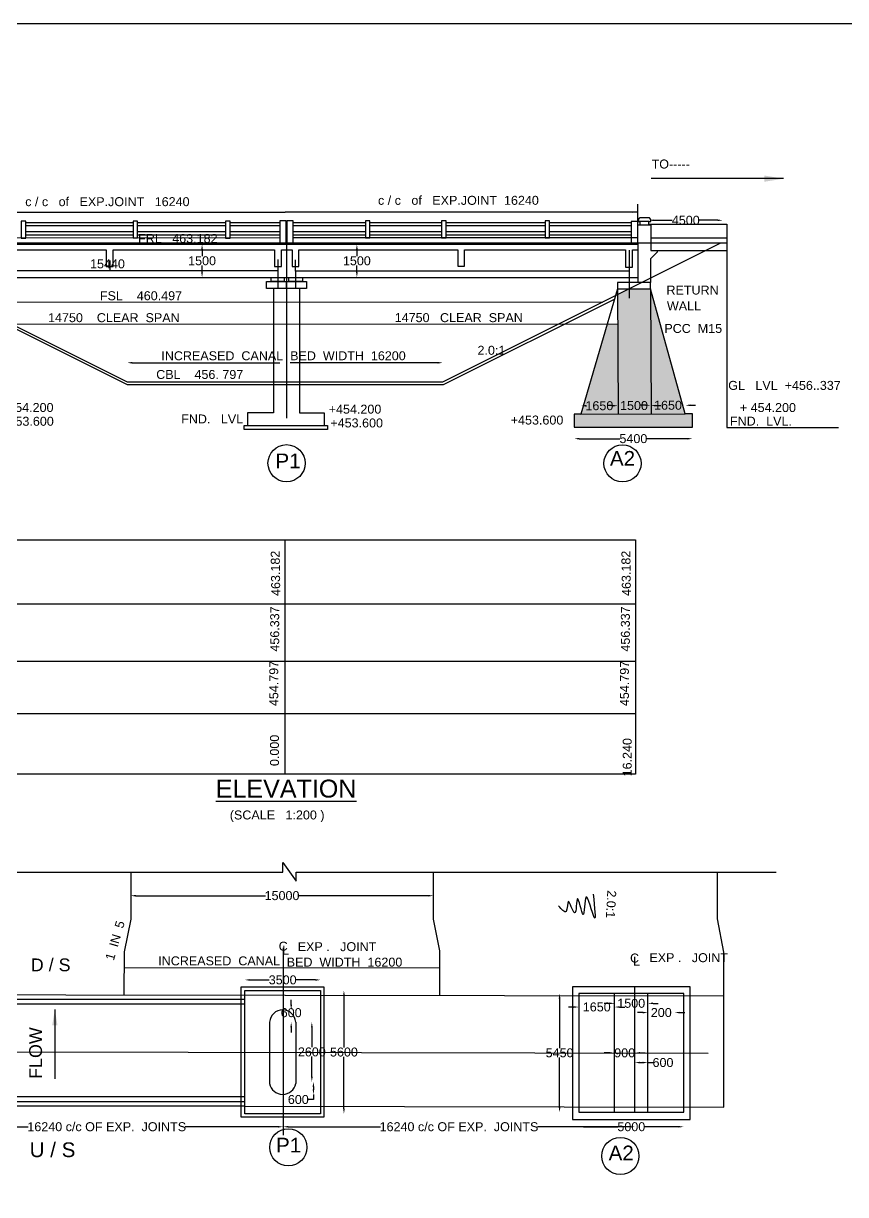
# Model space of a CAD drawing. Header units: inches. Extents: x 28109 to 31943, y 180 to 3301.
# Drawn here: x 28771 to 30054, y 1472 to 3301 of the extents above; entities that cross this region are included whole.
import ezdxf

# ---------------------------------------------------------------- set-up
doc = ezdxf.new("R2010")
doc.units = ezdxf.units.IN
doc.header["$MEASUREMENT"] = 0
doc.layers.add('DIMENSIONS', color=255, linetype='Continuous')
doc.layers.add('TEXT', color=1, linetype='Continuous')
doc.styles.get("Standard").update_dxf_attribs({"font": 'arial.ttf', "height": 14})
doc.dimstyles.get("Standard").update_dxf_attribs({"dimtxt": 12, "dimasz": 8, "dimexe": 0.18, "dimexo": 0.0625, "dimgap": 0.09, "dimtad": 0, "dimtih": 1, "dimtoh": 1, "dimdec": 4, "dimzin": 0, "dimdsep": 46, "dimtxsty": 'Standard', "dimcen": 0.09, "dimse1": 1, "dimse2": 1, "dimadec": 0, "dimazin": 0, "dimtfac": 1, "dimtdec": 4, "dimtofl": 0, "dimtmove": 0, "dimatfit": 3, "dimfxl": 1, "dimtolj": 1, "dimtzin": 0, "dimarcsym": 0})

# ---------------------------------------------------------------- blocks, each defined once
blk = doc.blocks.new('*D1')
at = {"layer": 'Defpoints', "color": 0, "transparency": 16777216}
for p in [(29049.8, 2955.8), (29049.8, 2904.2), (29049.8, 2904.2)]:
    blk.add_point(p, dxfattribs=at)
at = {"layer": 'DIMENSIONS', "color": 0, "lineweight": -2, "transparency": 16777216}
for p, q in [((29049.8, 2947.8), (29049.8, 2937.2)), ((29049.8, 2912.2), (29049.8, 2922.7))]:
    blk.add_line(p, q, dxfattribs=at)
at = {"layer": 'DIMENSIONS', "color": 0, "transparency": 16777216}
for points in [[(29048.4, 2947.8), (29051.1, 2947.8), (29049.8, 2955.8)], [(29048.4, 2912.2), (29051.1, 2912.2), (29049.8, 2904.2)]]:
    blk.add_solid(points, dxfattribs=at)
at = {"layer": 'DIMENSIONS', "color": 0, "transparency": 16777216, "insert": (29049.8, 2930), "char_height": 14, "attachment_point": 5}
blk.add_mtext('\\A1;1500', dxfattribs=at)
blk = doc.blocks.new('*D2')
at = {"layer": 'Defpoints', "color": 0, "transparency": 16777216}
for p in [(29291.4, 2955.8), (29291.4, 2904.2), (29291.4, 2904.2)]:
    blk.add_point(p, dxfattribs=at)
at = {"layer": 'DIMENSIONS', "color": 0, "lineweight": -2, "transparency": 16777216}
for p, q in [((29291.4, 2947.8), (29291.4, 2937.2)), ((29291.4, 2912.2), (29291.4, 2922.7))]:
    blk.add_line(p, q, dxfattribs=at)
at = {"layer": 'DIMENSIONS', "color": 0, "transparency": 16777216}
for points in [[(29290.1, 2947.8), (29292.8, 2947.8), (29291.4, 2955.8)], [(29290.1, 2912.2), (29292.8, 2912.2), (29291.4, 2904.2)]]:
    blk.add_solid(points, dxfattribs=at)
at = {"layer": 'DIMENSIONS', "color": 0, "transparency": 16777216, "insert": (29291.4, 2930), "char_height": 14, "attachment_point": 5}
blk.add_mtext('\\A1;1500', dxfattribs=at)
blk = doc.blocks.new('*D4')
at = {"layer": 'Defpoints', "color": 0, "transparency": 16777216}
for p in [(28938.5, 1938.7), (29410.7, 1938.7), (29410.7, 1938.7)]:
    blk.add_point(p, dxfattribs=at)
at = {"layer": 'DIMENSIONS', "color": 0, "lineweight": -2, "transparency": 16777216}
for p, q in [((28946.5, 1938.7), (29148.9, 1938.7)), ((29402.7, 1938.7), (29200.4, 1938.7))]:
    blk.add_line(p, q, dxfattribs=at)
at = {"layer": 'DIMENSIONS', "color": 0, "transparency": 16777216}
for points in [[(28946.5, 1940), (28946.5, 1937.3), (28938.5, 1938.7)], [(29402.7, 1940), (29402.7, 1937.3), (29410.7, 1938.7)]]:
    blk.add_solid(points, dxfattribs=at)
at = {"layer": 'DIMENSIONS', "color": 0, "transparency": 16777216, "insert": (29174.6, 1938.7), "char_height": 14, "attachment_point": 5}
blk.add_mtext('\\A1;15000', dxfattribs=at)
blk = doc.blocks.new('*D8')
at = {"layer": 'Defpoints', "color": 0, "transparency": 16777216}
for p in [(29234.5, 1807.2), (29116.7, 1790.7), (29234.5, 1790.7)]:
    blk.add_point(p, dxfattribs=at)
at = {"layer": 'DIMENSIONS', "color": 0, "lineweight": -2, "transparency": 16777216}
for p, q in [((29124.7, 1807.2), (29154.6, 1807.2)), ((29226.5, 1807.2), (29196.5, 1807.2))]:
    blk.add_line(p, q, dxfattribs=at)
at = {"layer": 'DIMENSIONS', "color": 0, "transparency": 16777216}
for points in [[(29124.7, 1808.5), (29124.7, 1805.8), (29116.7, 1807.2)], [(29226.5, 1808.5), (29226.5, 1805.8), (29234.5, 1807.2)]]:
    blk.add_solid(points, dxfattribs=at)
at = {"layer": 'DIMENSIONS', "color": 0, "transparency": 16777216, "insert": (29175.6, 1807.2), "char_height": 14, "attachment_point": 5}
blk.add_mtext('\\A1;3500', dxfattribs=at)
blk = doc.blocks.new('*D9')
at = {"layer": 'Defpoints', "color": 0, "transparency": 16777216}
for p in [(29176.3, 1760.3), (29188.9, 1741.2), (29195.9, 1741.2)]:
    blk.add_point(p, dxfattribs=at)
at = {"layer": 'DIMENSIONS', "color": 0, "lineweight": -2, "transparency": 16777216}
for p, q in [((29188.9, 1768.3), (29188.9, 1776.3)), ((29188.9, 1733.2), (29188.9, 1725.2))]:
    blk.add_line(p, q, dxfattribs=at)
at = {"layer": 'DIMENSIONS', "color": 0, "transparency": 16777216}
for points in [[(29187.6, 1768.3), (29190.2, 1768.3), (29188.9, 1760.3)], [(29187.6, 1733.2), (29190.2, 1733.2), (29188.9, 1741.2)]]:
    blk.add_solid(points, dxfattribs=at)
at = {"layer": 'DIMENSIONS', "color": 0, "transparency": 16777216, "insert": (29188.9, 1756), "char_height": 14, "attachment_point": 5}
blk.add_mtext('\\A1;600', dxfattribs=at)
blk = doc.blocks.new('*D10')
at = {"layer": 'Defpoints', "color": 0, "transparency": 16777216}
for p in [(29195.9, 1741.2), (29195.9, 1648.2), (29221.1, 1648.2)]:
    blk.add_point(p, dxfattribs=at)
at = {"layer": 'DIMENSIONS', "color": 0, "lineweight": -2, "transparency": 16777216}
for p, q in [((29221.1, 1733.2), (29221.1, 1702)), ((29221.1, 1656.2), (29221.1, 1687.5))]:
    blk.add_line(p, q, dxfattribs=at)
at = {"layer": 'DIMENSIONS', "color": 0, "transparency": 16777216}
for points in [[(29219.8, 1733.2), (29222.5, 1733.2), (29221.1, 1741.2)], [(29219.8, 1656.2), (29222.5, 1656.2), (29221.1, 1648.2)]]:
    blk.add_solid(points, dxfattribs=at)
at = {"layer": 'DIMENSIONS', "color": 0, "transparency": 16777216, "insert": (29221.1, 1694.7), "char_height": 14, "attachment_point": 5}
blk.add_mtext('\\A1;2600', dxfattribs=at)
blk = doc.blocks.new('*D11')
at = {"layer": 'Defpoints', "color": 0, "transparency": 16777216}
for p in [(29195.9, 1648.2), (29176.3, 1628.4), (29223.6, 1628.4)]:
    blk.add_point(p, dxfattribs=at)
at = {"layer": 'DIMENSIONS', "color": 0, "lineweight": -2, "transparency": 16777216}
for p, q in [((29223.6, 1640.2), (29223.6, 1636.4)), ((29223.6, 1628.4), (29223.6, 1620.4)), ((29223.6, 1620.4), (29215.6, 1620.4))]:
    blk.add_line(p, q, dxfattribs=at)
at = {"layer": 'DIMENSIONS', "color": 0, "transparency": 16777216}
for points in [[(29222.3, 1640.2), (29224.9, 1640.2), (29223.6, 1648.2)], [(29222.3, 1636.4), (29224.9, 1636.4), (29223.6, 1628.4)]]:
    blk.add_solid(points, dxfattribs=at)
at = {"layer": 'DIMENSIONS', "color": 0, "transparency": 16777216, "insert": (29200, 1620.4), "char_height": 14, "attachment_point": 5}
blk.add_mtext('\\A1;600', dxfattribs=at)
blk = doc.blocks.new('*D12')
at = {"layer": 'Defpoints', "color": 0, "transparency": 16777216}
for p in [(29234.5, 1790.7), (29234.5, 1598.3), (29271.2, 1598.3)]:
    blk.add_point(p, dxfattribs=at)
at = {"layer": 'DIMENSIONS', "color": 0, "lineweight": -2, "transparency": 16777216}
for p, q in [((29271.2, 1782.7), (29271.2, 1701.8)), ((29271.2, 1606.3), (29271.2, 1687.3))]:
    blk.add_line(p, q, dxfattribs=at)
at = {"layer": 'DIMENSIONS', "color": 0, "transparency": 16777216}
for points in [[(29269.9, 1782.7), (29272.6, 1782.7), (29271.2, 1790.7)], [(29269.9, 1606.3), (29272.6, 1606.3), (29271.2, 1598.3)]]:
    blk.add_solid(points, dxfattribs=at)
at = {"layer": 'DIMENSIONS', "color": 0, "transparency": 16777216, "insert": (29271.2, 1694.5), "char_height": 14, "attachment_point": 5}
blk.add_mtext('\\A1;5600', dxfattribs=at)
blk = doc.blocks.new('*D13')
at = {"layer": 'Defpoints', "color": 0, "transparency": 16777216}
for p in [(29637.9, 1786), (29607.8, 1600.5), (29637.9, 1600.5)]:
    blk.add_point(p, dxfattribs=at)
at = {"layer": 'DIMENSIONS', "color": 0, "lineweight": -2, "transparency": 16777216}
for p, q in [((29607.8, 1778), (29607.8, 1700.5)), ((29607.8, 1608.5), (29607.8, 1686))]:
    blk.add_line(p, q, dxfattribs=at)
at = {"layer": 'DIMENSIONS', "color": 0, "transparency": 16777216}
for points in [[(29606.4, 1778), (29609.1, 1778), (29607.8, 1786)], [(29606.4, 1608.5), (29609.1, 1608.5), (29607.8, 1600.5)]]:
    blk.add_solid(points, dxfattribs=at)
at = {"layer": 'DIMENSIONS', "color": 0, "transparency": 16777216, "insert": (29607.8, 1693.3), "char_height": 14, "attachment_point": 5}
blk.add_mtext('\\A1;5450', dxfattribs=at)
blk = doc.blocks.new('*D14')
at = {"layer": 'Defpoints', "color": 0, "transparency": 16777216}
for p in [(29637.9, 1764.9), (29693.6, 1764.9), (29693.6, 1764.9)]:
    blk.add_point(p, dxfattribs=at)
at = {"layer": 'DIMENSIONS', "color": 0, "lineweight": -2, "transparency": 16777216}
for p, q in [((29629.9, 1764.9), (29621.9, 1764.9)), ((29701.6, 1764.9), (29709.6, 1764.9))]:
    blk.add_line(p, q, dxfattribs=at)
at = {"layer": 'DIMENSIONS', "color": 0, "transparency": 16777216}
for points in [[(29629.9, 1766.2), (29629.9, 1763.5), (29637.9, 1764.9)], [(29701.6, 1766.2), (29701.6, 1763.5), (29693.6, 1764.9)]]:
    blk.add_solid(points, dxfattribs=at)
at = {"layer": 'DIMENSIONS', "color": 0, "transparency": 16777216, "insert": (29665.8, 1764.9), "char_height": 14, "attachment_point": 5}
blk.add_mtext('\\A1;1650', dxfattribs=at)
blk = doc.blocks.new('*D15')
at = {"layer": 'Defpoints', "color": 0, "transparency": 16777216}
for p in [(29693.6, 1770.6), (29745.6, 1770.6), (29745.6, 1770.6)]:
    blk.add_point(p, dxfattribs=at)
at = {"layer": 'DIMENSIONS', "color": 0, "lineweight": -2, "transparency": 16777216}
for p, q in [((29685.6, 1770.6), (29677.6, 1770.6)), ((29753.6, 1770.6), (29761.6, 1770.6))]:
    blk.add_line(p, q, dxfattribs=at)
at = {"layer": 'DIMENSIONS', "color": 0, "transparency": 16777216}
for points in [[(29685.6, 1772), (29685.6, 1769.3), (29693.6, 1770.6)], [(29753.6, 1772), (29753.6, 1769.3), (29745.6, 1770.6)]]:
    blk.add_solid(points, dxfattribs=at)
at = {"layer": 'DIMENSIONS', "color": 0, "transparency": 16777216, "insert": (29719.6, 1770.6), "char_height": 14, "attachment_point": 5}
blk.add_mtext('\\A1;1500', dxfattribs=at)
blk = doc.blocks.new('*D16')
at = {"layer": 'Defpoints', "color": 0, "transparency": 16777216}
for p in [(29745.6, 1760.9), (29787.4, 1760.9), (29787.4, 1756.2)]:
    blk.add_point(p, dxfattribs=at)
at = {"layer": 'DIMENSIONS', "color": 0, "lineweight": -2, "transparency": 16777216}
for p, q in [((29737.6, 1756.2), (29729.6, 1756.2)), ((29795.4, 1756.2), (29803.4, 1756.2))]:
    blk.add_line(p, q, dxfattribs=at)
at = {"layer": 'DIMENSIONS', "color": 0, "transparency": 16777216}
for points in [[(29737.6, 1757.5), (29737.6, 1754.9), (29745.6, 1756.2)], [(29795.4, 1757.5), (29795.4, 1754.9), (29787.4, 1756.2)]]:
    blk.add_solid(points, dxfattribs=at)
at = {"layer": 'DIMENSIONS', "color": 0, "transparency": 16777216, "insert": (29766.5, 1756.2), "char_height": 14, "attachment_point": 5}
blk.add_mtext('\\A1;200', dxfattribs=at)
blk = doc.blocks.new('*D17')
at = {"layer": 'Defpoints', "color": 0, "transparency": 16777216}
for p in [(29693.6, 1693.3), (29725.2, 1693.3), (29725.2, 1693.2)]:
    blk.add_point(p, dxfattribs=at)
at = {"layer": 'DIMENSIONS', "color": 0, "lineweight": -2, "transparency": 16777216}
for p, q in [((29685.6, 1693.2), (29677.6, 1693.2)), ((29733.2, 1693.2), (29741.2, 1693.2))]:
    blk.add_line(p, q, dxfattribs=at)
at = {"layer": 'DIMENSIONS', "color": 0, "transparency": 16777216}
for points in [[(29685.6, 1694.6), (29685.6, 1691.9), (29693.6, 1693.2)], [(29733.2, 1694.6), (29733.2, 1691.9), (29725.2, 1693.2)]]:
    blk.add_solid(points, dxfattribs=at)
at = {"layer": 'DIMENSIONS', "color": 0, "transparency": 16777216, "insert": (29709.4, 1693.2), "char_height": 14, "attachment_point": 5}
blk.add_mtext('\\A1;900', dxfattribs=at)
blk = doc.blocks.new('*D18')
at = {"layer": 'Defpoints', "color": 0, "transparency": 16777216}
for p in [(29725.2, 1678.1), (29745.6, 1678.1), (29745.6, 1678.1)]:
    blk.add_point(p, dxfattribs=at)
at = {"layer": 'DIMENSIONS', "color": 0, "lineweight": -2, "transparency": 16777216}
for p, q in [((29733.2, 1678.1), (29737.6, 1678.1)), ((29745.6, 1678.1), (29753.6, 1678.1))]:
    blk.add_line(p, q, dxfattribs=at)
at = {"layer": 'DIMENSIONS', "color": 0, "transparency": 16777216}
for points in [[(29733.2, 1679.4), (29733.2, 1676.8), (29725.2, 1678.1)], [(29737.6, 1679.4), (29737.6, 1676.8), (29745.6, 1678.1)]]:
    blk.add_solid(points, dxfattribs=at)
at = {"layer": 'DIMENSIONS', "color": 0, "transparency": 16777216, "insert": (29769.2, 1678.1), "char_height": 14, "attachment_point": 5}
blk.add_mtext('\\A1;600', dxfattribs=at)
blk = doc.blocks.new('*D19')
at = {"layer": 'Defpoints', "color": 0, "transparency": 16777216}
for p in [(29637.9, 1600.5), (29801.5, 1600.5), (29801.5, 1577.9)]:
    blk.add_point(p, dxfattribs=at)
at = {"layer": 'DIMENSIONS', "color": 0, "lineweight": -2, "transparency": 16777216}
for p, q in [((29645.9, 1577.9), (29698.7, 1577.9)), ((29793.5, 1577.9), (29740.7, 1577.9))]:
    blk.add_line(p, q, dxfattribs=at)
at = {"layer": 'DIMENSIONS', "color": 0, "transparency": 16777216}
for points in [[(29645.9, 1579.2), (29645.9, 1576.6), (29637.9, 1577.9)], [(29793.5, 1579.2), (29793.5, 1576.6), (29801.5, 1577.9)]]:
    blk.add_solid(points, dxfattribs=at)
at = {"layer": 'DIMENSIONS', "color": 0, "transparency": 16777216, "insert": (29719.7, 1577.9), "char_height": 14, "attachment_point": 5}
blk.add_mtext('\\A1;5000', dxfattribs=at)
blk = doc.blocks.new('*D20')
at = {"layer": 'Defpoints', "color": 0, "transparency": 16777216}
for p in [(28625.7, 1577.9), (29176.3, 1577.9), (29176.3, 1577.9)]:
    blk.add_point(p, dxfattribs=at)
at = {"layer": 'DIMENSIONS', "color": 0, "lineweight": -2, "transparency": 16777216}
for p, q in [((28633.7, 1577.9), (28778.6, 1577.9)), ((29168.3, 1577.9), (29023.4, 1577.9))]:
    blk.add_line(p, q, dxfattribs=at)
at = {"layer": 'DIMENSIONS', "color": 0, "transparency": 16777216}
for points in [[(28633.7, 1579.2), (28633.7, 1576.6), (28625.7, 1577.9)], [(29168.3, 1579.2), (29168.3, 1576.6), (29176.3, 1577.9)]]:
    blk.add_solid(points, dxfattribs=at)
at = {"layer": 'DIMENSIONS', "color": 0, "transparency": 16777216, "insert": (28901, 1577.9), "char_height": 14, "attachment_point": 5}
blk.add_mtext('\\A1;16240 c/c OF EXP.  JOINTS', dxfattribs=at)
blk = doc.blocks.new('*D21')
at = {"layer": 'Defpoints', "color": 0, "transparency": 16777216}
for p in [(29725.2, 1600.5), (29176.3, 1577.9), (29725.2, 1577.9)]:
    blk.add_point(p, dxfattribs=at)
at = {"layer": 'DIMENSIONS', "color": 0, "lineweight": -2, "transparency": 16777216}
for p, q in [((29184.3, 1577.9), (29328.3, 1577.9)), ((29717.2, 1577.9), (29573.2, 1577.9))]:
    blk.add_line(p, q, dxfattribs=at)
at = {"layer": 'DIMENSIONS', "color": 0, "transparency": 16777216}
for points in [[(29184.3, 1579.2), (29184.3, 1576.6), (29176.3, 1577.9)], [(29717.2, 1579.2), (29717.2, 1576.6), (29725.2, 1577.9)]]:
    blk.add_solid(points, dxfattribs=at)
at = {"layer": 'DIMENSIONS', "color": 0, "transparency": 16777216, "insert": (29450.8, 1577.9), "char_height": 14, "attachment_point": 5}
blk.add_mtext('\\A1;16240 c/c OF EXP.  JOINTS', dxfattribs=at)
blk = doc.blocks.new('*D22')
at = {"layer": 'Defpoints', "color": 0, "transparency": 16777216}
for p in [(29747.2, 2987.2), (29862.4, 2993.3), (29862.4, 2987.2)]:
    blk.add_point(p, dxfattribs=at)
at = {"layer": 'TEXT', "color": 0, "lineweight": -2, "transparency": 16777216}
for p, q in [((29755.2, 2993.3), (29783.6, 2993.3)), ((29854.4, 2993.3), (29826.1, 2993.3))]:
    blk.add_line(p, q, dxfattribs=at)
at = {"layer": 'TEXT', "color": 0, "transparency": 16777216}
for points in [[(29755.2, 2994.6), (29755.2, 2992), (29747.2, 2993.3)], [(29854.4, 2994.6), (29854.4, 2992), (29862.4, 2993.3)]]:
    blk.add_solid(points, dxfattribs=at)
at = {"layer": 'TEXT', "color": 0, "transparency": 16777216, "insert": (29804.8, 2993.3), "char_height": 14, "attachment_point": 5}
blk.add_mtext('\\A1;4500', dxfattribs=at)
blk = doc.blocks.new('*D27')
at = {"layer": 'Defpoints', "color": 0, "transparency": 16777216}
for p in [(29641.4, 2691.5), (29698.3, 2703.7), (29698.3, 2691.5)]:
    blk.add_point(p, dxfattribs=at)
at = {"layer": 'DIMENSIONS', "color": 0, "lineweight": -2, "transparency": 16777216}
for p, q in [((29649.4, 2703.7), (29649.6, 2703.7)), ((29690.3, 2703.7), (29690.2, 2703.7))]:
    blk.add_line(p, q, dxfattribs=at)
at = {"layer": 'DIMENSIONS', "color": 0, "transparency": 16777216}
for points in [[(29649.4, 2705), (29649.4, 2702.3), (29641.4, 2703.7)], [(29690.3, 2705), (29690.3, 2702.3), (29698.3, 2703.7)]]:
    blk.add_solid(points, dxfattribs=at)
at = {"layer": 'DIMENSIONS', "color": 0, "transparency": 16777216, "insert": (29669.9, 2703.7), "char_height": 14, "attachment_point": 5}
blk.add_mtext('\\A1;1650', dxfattribs=at)
blk = doc.blocks.new('*D28')
at = {"layer": 'Defpoints', "color": 0, "transparency": 16777216}
for p in [(29697.9, 2691.3), (29749.9, 2703.9), (29749.9, 2691.2)]:
    blk.add_point(p, dxfattribs=at)
at = {"layer": 'DIMENSIONS', "color": 0, "lineweight": -2, "transparency": 16777216}
for p, q in [((29689.9, 2703.9), (29681.9, 2703.9)), ((29757.9, 2703.9), (29765.9, 2703.9))]:
    blk.add_line(p, q, dxfattribs=at)
at = {"layer": 'DIMENSIONS', "color": 0, "transparency": 16777216}
for points in [[(29689.9, 2705.3), (29689.9, 2702.6), (29697.9, 2703.9)], [(29757.9, 2705.3), (29757.9, 2702.6), (29749.9, 2703.9)]]:
    blk.add_solid(points, dxfattribs=at)
at = {"layer": 'DIMENSIONS', "color": 0, "transparency": 16777216, "insert": (29723.9, 2703.9), "char_height": 14, "attachment_point": 5}
blk.add_mtext('\\A1;1500', dxfattribs=at)
blk = doc.blocks.new('*D29')
at = {"layer": 'Defpoints', "color": 0, "transparency": 16777216}
for p in [(29749.9, 2691.2), (29804.1, 2704.4), (29804.1, 2691.2)]:
    blk.add_point(p, dxfattribs=at)
at = {"layer": 'DIMENSIONS', "color": 0, "lineweight": -2, "transparency": 16777216}
for p, q in [((29741.9, 2704.4), (29733.9, 2704.4)), ((29812.1, 2704.4), (29820.1, 2704.4))]:
    blk.add_line(p, q, dxfattribs=at)
at = {"layer": 'DIMENSIONS', "color": 0, "transparency": 16777216}
for points in [[(29741.9, 2705.8), (29741.9, 2703.1), (29749.9, 2704.4)], [(29812.1, 2705.8), (29812.1, 2703.1), (29804.1, 2704.4)]]:
    blk.add_solid(points, dxfattribs=at)
at = {"layer": 'DIMENSIONS', "color": 0, "transparency": 16777216, "insert": (29777, 2704.4), "char_height": 14, "attachment_point": 5}
blk.add_mtext('\\A1;1650', dxfattribs=at)
blk = doc.blocks.new('*D30')
at = {"layer": 'Defpoints', "color": 0, "transparency": 16777216}
for p in [(29630.8, 2670.2), (29815.2, 2670.2), (29815.2, 2652.3)]:
    blk.add_point(p, dxfattribs=at)
at = {"layer": 'DIMENSIONS', "color": 0, "lineweight": -2, "transparency": 16777216}
for p, q in [((29638.8, 2652.3), (29702, 2652.3)), ((29807.2, 2652.3), (29744, 2652.3))]:
    blk.add_line(p, q, dxfattribs=at)
at = {"layer": 'DIMENSIONS', "color": 0, "transparency": 16777216}
for points in [[(29638.8, 2653.6), (29638.8, 2650.9), (29630.8, 2652.3)], [(29807.2, 2653.6), (29807.2, 2650.9), (29815.2, 2652.3)]]:
    blk.add_solid(points, dxfattribs=at)
at = {"layer": 'DIMENSIONS', "color": 0, "transparency": 16777216, "insert": (29723, 2652.3), "char_height": 14, "attachment_point": 5}
blk.add_mtext('\\A1;5400', dxfattribs=at)
blk = doc.blocks.new('*D31')
at = {"layer": 'Defpoints', "color": 0, "transparency": 16777216}
for p in [(29425.5, 2770.9), (28933, 2740.9), (29425.5, 2740.9)]:
    blk.add_point(p, dxfattribs=at)
at = {"layer": 'DIMENSIONS', "color": 0, "lineweight": -2, "transparency": 16777216}
for p, q in [((28941, 2770.9), (29171, 2770.9)), ((29417.5, 2770.9), (29187.5, 2770.9))]:
    blk.add_line(p, q, dxfattribs=at)
at = {"layer": 'DIMENSIONS', "color": 0, "transparency": 16777216}
for points in [[(28941, 2772.2), (28941, 2769.5), (28933, 2770.9)], [(29417.5, 2772.2), (29417.5, 2769.5), (29425.5, 2770.9)]]:
    blk.add_solid(points, dxfattribs=at)
at = {"layer": 'DIMENSIONS', "color": 0, "transparency": 16777216, "insert": (29179.3, 2770.9), "char_height": 14, "attachment_point": 5}
blk.add_mtext('\\A1;   ', dxfattribs=at)

msp = doc.modelspace()

# ---------------------------------------------------------------- hatches: boundary and pattern name
at = {"layer": 'DIMENSIONS'}
h = msp.add_hatch(dxfattribs=at)
h.set_pattern_fill('AR-CONC', color=0, style=0)
h.set_pattern_definition([(50, (0, 0), (7.1726018, -0.6275213), [0.75, -8.25]), (355, (0, 0), (-1.3875133, 7.5219213), [0.6, -6.6]), (100.4514, (0.598, -0.052), (5.7850938, 6.8943954), [0.6374019, -7.0114211]), (46.1842, (0, 2), (10.6724105, -1.6551901), [1.125, -12.375]), (96.6356, (0.889, 1.862), (9.346627, 9.7411787), [0.956103, -10.51713]), (351.1842, (0, 2), (9.3466195, 9.741186), [0.9, -9.9]), (21, (1, 1.5), (5.9690705, -4.0261889), [0.75, -8.25]), (326, (1, 1.5), (2.4331533, 7.2515005), [0.6, -6.6]), (71.4514, (1.4974, 1.1645), (8.4022263, 3.225305), [0.6374019, -7.0114211]), (37.5, (0, 0), (0.12159855, 3.32893854), [0, -6.52, 0, -6.7, 0, -6.625]), (7.5, (0, 0), (2.63069537, 3.9441171), [0, -3.82, 0, -6.37, 0, -2.525]), (327.5, (-2.23, 0), (5.33822436, -0.22554872), [0, -2.5, 0, -7.8, 0, -10.35]), (317.5, (-3.23, 0), (5.8318617, 1.0010498), [0, -3.25, 0, -5.18, 0, -7.35])])
h.paths.add_polyline_path([(29749.73439, 2886.27061), (29715.84101, 2886.27061), (29698.47822, 2877.57664), (29699.24055, 2690.91503), (29750.53137, 2691.1245)])
h.paths.add_polyline_path([(29749.73439, 2886.27061), (29750.53137, 2691.1245), (29804.04751, 2691.34306)])
h.paths.add_polyline_path([(29815.01977, 2691.34306), (29804.04751, 2691.34306), (29641.19416, 2690.67797), (29630.75568, 2690.67797), (29630.75568, 2670.16689), (29815.01977, 2670.16689)])
h.paths.add_polyline_path([(29698.66884, 2830.90274), (29682.24105, 2830.9168), (29641.19416, 2690.67797), (29699.24055, 2690.91503)])

# ---------------------------------------------------------------- linework, layer by layer
at = {"color": 0}
for points in [[(29729.81206, 2986.05683), (29729.81206, 3018.31878)], [(28640.88712, 2958.30378), (29729.81206, 2958.30378), (29729.81206, 2986.05683), (29750.22858, 2986.05683), (29750.22858, 2946.13893), (29760.23183, 2946.13893), (29760.23183, 2943.34206), (29749.73439, 2933.15348), (29749.73439, 2896.36066), (29698.44271, 2896.36066), (29698.44271, 2886.27061), (29749.73439, 2886.27061), (29749.73439, 2896.36066)], [(28774.54852, 2989.80824), (28942.08306, 2989.80824)], [(28774.54852, 2985.02806), (28942.08306, 2985.02806)], [(28949.18256, 2989.80824), (29086.52286, 2989.80824)], [(28949.18256, 2985.02806), (29086.52286, 2985.02806)], [(29093.62237, 2989.80824), (29171.09626, 2989.80824)], [(29093.62237, 2985.02806), (29171.09626, 2985.02806)], [(29192.09113, 2989.80824), (29304.75765, 2989.80824)], [(29192.09113, 2985.02806), (29304.75765, 2985.02806)], [(29311.85715, 2989.80824), (29423.60589, 2989.80824)], [(29311.85715, 2985.02806), (29423.60589, 2985.02806)], [(29430.70539, 2989.80824), (29585.05386, 2989.80824)], [(29430.70539, 2985.02806), (29585.05386, 2985.02806)], [(29592.15337, 2989.80824), (29719.38303, 2989.80824)], [(29592.15337, 2985.02806), (29719.38303, 2985.02806)], [(29747.1764, 2991.32993), (29750.21353, 2991.32993), (29750.21353, 2994.50232), (29747.93569, 2997.32989), (29733.64741, 2997.32989), (29730.88639, 2995.5368), (29730.88639, 2992.08855), (29730.88639, 2991.32993), (29732.8191, 2991.32993)], [(29747.1764, 2987.2041), (29869.07199, 2987.2041), (29869.07199, 2669.90506), (30043.18584, 2669.90506)], [(29171.09626, 2965.83369), (28630.61055, 2965.57812)], [(28774.54852, 2975.8019), (28942.08306, 2975.8019)], [(28774.54852, 2970.81346), (28942.08306, 2970.81346)], [(28949.18256, 2975.8019), (29086.52286, 2975.8019)], [(28949.18256, 2970.81346), (29086.52286, 2970.81346)], [(29093.62237, 2975.8019), (29171.09626, 2975.8019)], [(29093.62237, 2970.81346), (29171.09626, 2970.81346)], [(29192.09113, 2975.8019), (29304.75765, 2975.8019)], [(29192.09113, 2970.81346), (29304.75765, 2970.81346)], [(29729.81206, 2966.09788), (29192.09113, 2965.84362)], [(29311.85715, 2975.8019), (29423.60589, 2975.8019)], [(29311.85715, 2970.81346), (29423.60589, 2970.81346)], [(29430.70539, 2975.8019), (29585.05386, 2975.8019)], [(29430.70539, 2970.81346), (29585.05386, 2970.81346)], [(29592.15337, 2975.8019), (29719.38303, 2975.8019)], [(29592.15337, 2970.81346), (29719.38303, 2970.81346)], [(29750.22858, 2966.09788), (29869.07199, 2966.09788)], [(28497.02225, 2958.78728), (28933.01019, 2740.89106), (29425.50246, 2740.89106), (29859.69898, 2958.30378)], [(28630.57758, 2955.76837), (29729.81206, 2955.76837)], [(28648.97977, 2946.97401), (28900.28617, 2946.97401), (28900.28617, 2921.35666), (28910.80297, 2921.35666), (28910.80297, 2946.97401), (29162.68484, 2946.97401), (29162.68484, 2921.15222), (29173.67058, 2921.15222), (29173.67058, 2946.97401), (29190.37487, 2946.97401), (29190.37487, 2921.15222), (29200.60814, 2921.15222), (29200.60814, 2946.97401), (29448.73546, 2946.97401), (29448.73546, 2921.66282), (29459.3729, 2921.66282), (29459.3729, 2946.97401), (29710.4426, 2946.97401), (29710.4426, 2920.31324), (29721.45606, 2920.31324), (29721.45606, 2946.97401), (29729.81206, 2946.97401)], [(29181.63309, 2958.30378), (29181.63309, 2684.56905)], [(29716.27243, 2946.8128), (29716.27243, 2871.9432)], [(29729.81206, 2958.30378), (29729.81206, 2896.36066)], [(29729.81206, 2958.30378), (29869.07199, 2958.30378)], [(29760.23183, 2946.13893), (29869.07199, 2946.26883)], [(28905.83775, 2930.41062), (28905.98132, 2914.37005)], [(29168.05679, 2932.10317), (29168.05679, 2886.53294)], [(29716.27243, 2913.77802), (29195.38314, 2913.77802), (29195.38314, 2931.50749)], [(29168.05679, 2914.37005), (28643.90585, 2914.37005)], [(29195.38314, 2913.77802), (29195.38314, 2886.73151)], [(28630.40414, 2904.15951), (29729.81206, 2904.15951)], [(29161.38864, 2886.61052), (29161.38864, 2692.40917), (29120.8562, 2692.40917), (29120.8562, 2673.09354)], [(29201.93269, 2886.6772), (29201.93269, 2692.40917), (29240.31979, 2692.40917), (29240.31979, 2673.09354)], [(29698.44271, 2886.27061), (29641.19416, 2690.67797), (29630.75568, 2690.67797), (29630.75568, 2670.16689), (29815.01977, 2670.16689), (29815.01977, 2691.34306), (29804.04751, 2691.34306), (29749.73439, 2886.27061)], [(29698.44271, 2886.27061), (29699.24055, 2690.91503)], [(29749.73439, 2886.27061), (29750.53137, 2691.1245)], [(28666.15668, 2869.87601), (28932.70729, 2736.83076), (29426.4468, 2736.83076), (29693.75425, 2870.25222)], [(28683.0507, 2865.81476), (29674.56276, 2865.60159)], [(28661.43486, 2831.78994), (29698.66884, 2830.90274)], [(29641.19416, 2690.67797), (29804.04751, 2691.34306)], [(28380.08795, 2494.16168), (29726.42965, 2494.16168), (29726.42965, 2128.23942), (28378.19534, 2128.23942), (28380.08795, 2494.16168)], [(29179.12041, 2494.16168), (29179.12041, 2128.23942)], [(28379.57324, 2394.64775), (29726.42965, 2394.64775)], [(28379.57324, 2304.7595), (29726.42965, 2304.7595)], [(28379.57324, 2223.06496), (29726.42965, 2223.06496)], [(28432.48354, 1975.41087), (29175.67475, 1975.41087), (29175.67475, 1990.6018), (29196.75816, 1961.50712), (29196.75816, 1975.41087), (29946.08657, 1975.41087)], [(28494.515, 1784.3066), (29864.40515, 1782.33726), (29864.40515, 1850.43243), (29854.23934, 1902.82239), (29854.23934, 1975.41087)], [(28938.50423, 1975.41087), (28938.50423, 1901.92912), (28927.96579, 1851.16797), (28927.86877, 1783.68362)], [(29410.71619, 1975.41087), (29410.71619, 1902.29233), (29420.353, 1852.84793), (29420.25255, 1782.97577)], [(29176.27507, 1857.20252), (29176.27507, 1564.75853)], [(28927.9307, 1826.75848), (29420.31448, 1826.05064)], [(29725.24312, 1600.53692), (29725.24312, 1796.15943)], [(28486.68183, 1777.04331), (29116.66796, 1777.04331)], [(29116.66796, 1609.83584), (29864.2814, 1608.50995), (29864.40515, 1782.33726)], [(29693.63837, 1600.53692), (29693.63837, 1785.99047)], [(29745.61139, 1600.53692), (29745.61139, 1785.99047)], [(29116.66796, 1769.45642), (28486.68183, 1769.45642)], [(29155.2784, 1741.23096), (29155.2784, 1645.55925)], [(29195.93313, 1741.23096), (29195.93313, 1645.55925)], [(28486.68183, 1695.43062), (29839.59245, 1693.0157)], [(29116.66796, 1624.72353), (28486.89085, 1624.72353)], [(29116.66796, 1616.93612), (28486.89085, 1616.93612)], [(29116.66796, 1609.83584), (28486.89085, 1609.83584)]]:
    msp.add_lwpolyline(points, dxfattribs=at)
for points in [[(28767.44902, 2965.64282), (28774.54852, 2965.64282), (28774.54852, 2991.93778), (28767.44902, 2991.93778)], [(28942.08306, 2965.72708), (28949.18256, 2965.72708), (28949.18256, 2992.02203), (28942.08306, 2992.02203)], [(29086.52286, 2965.64282), (29093.62237, 2965.64282), (29093.62237, 2991.93778), (29086.52286, 2991.93778)], [(29171.09626, 2958.30378), (29181.26361, 2958.30378), (29181.26361, 2992.68551), (29171.09626, 2992.68551)], [(29181.92377, 2958.30378), (29192.09113, 2958.30378), (29192.09113, 2992.68551), (29181.92377, 2992.68551)], [(29304.75765, 2965.89857), (29311.85715, 2965.89857), (29311.85715, 2992.19352), (29304.75765, 2992.19352)], [(29423.60589, 2965.95477), (29430.70539, 2965.95477), (29430.70539, 2992.24972), (29423.60589, 2992.24972)], [(29585.05386, 2966.03111), (29592.15337, 2966.03111), (29592.15337, 2992.32606), (29585.05386, 2992.32606)], [(29729.81206, 2991.45983), (29719.32477, 2991.45983), (29719.32477, 2958.30378), (29729.81206, 2958.30378)], [(29732.8191, 2986.05683), (29747.1764, 2986.05683), (29747.1764, 2991.32993), (29732.8191, 2991.32993)], [(29150.36142, 2897.87829), (29181.63309, 2897.87829), (29181.63309, 2886.61052), (29150.36142, 2886.61052)], [(29157.83538, 2904.15951), (29178.18851, 2904.15951), (29178.18851, 2897.87829), (29157.83538, 2897.87829)], [(29181.63309, 2897.87829), (29212.88893, 2897.87829), (29212.88893, 2886.6772), (29181.63309, 2886.6772)], [(29206.41596, 2897.87829), (29185.1286, 2897.87829), (29185.1286, 2904.15951), (29206.41596, 2904.15951)], [(29115.30506, 2673.09354), (29245.74375, 2673.09354), (29245.74375, 2666.51164), (29115.30506, 2666.51164)], [(29111.04047, 1796.33352), (29240.10459, 1796.33352), (29240.10459, 1592.69732), (29111.04047, 1592.69732)], [(29627.701, 1589.14312), (29811.62331, 1589.14312), (29811.62331, 1796.15943), (29627.701, 1796.15943)], [(29116.66796, 1790.70604), (29234.47711, 1790.70604), (29234.47711, 1598.3248), (29116.66796, 1598.3248)], [(29801.47829, 1785.99047), (29637.91476, 1785.99047), (29637.91476, 1600.53692), (29801.47829, 1600.53692)]]:
    msp.add_lwpolyline(points, close=True, dxfattribs=at)
for centre, radius, start, end in [((29175.60577, 1739.9492), 20.36774, 3.60806229, 176.39193771), ((29175.60577, 1648.98963), 20.61478, 189.5788171, 350.4211829)]:
    msp.add_arc(centre, radius, start, end, dxfattribs=at)
at = {"layer": 'DIMENSIONS', "color": 0}
msp.add_lwpolyline([(31943.26926, 180.2251), (28109.08057, 180.2251), (28109.08057, 3300.69006), (31943.26926, 3300.69006)], close=True, dxfattribs=at)
msp.add_spline([(29660.30682, 1941.03301), (29661.81663, 1904.8389), (29648.83234, 1936.20713), (29644.60491, 1909.36317), (29635.54609, 1934.39742), (29631.31866, 1911.77611), (29621.35396, 1929.87316), (29618.03242, 1914.18905), (29606.25596, 1922.93596)], degree=3, dxfattribs=at)
at = {"layer": 'TEXT', "color": 0}
for centre in [(29181.67227, 2613.93821), (29706.05204, 2613.67233), (29184.34494, 1545.73121), (29702.71442, 1532.2321)]:
    msp.add_circle(centre, 29.01285, dxfattribs=at)

# ---------------------------------------------------------------- texts
at = {"layer": 'DIMENSIONS', "color": 0}
for s, p in [('TO-----', (29751.40328, 3074.1526)), ('15440', (28874.94262, 2918.27868))]:
    msp.add_text(s, height=14, dxfattribs=at).set_placement(p)
at = {"layer": 'TEXT', "color": 0}
for s, height, p in [('c / c   of   EXP.JOINT   16240', 14, (28773.7743, 3015.3662)), ('c / c   of   EXP.JOINT  16240', 14, (29324.34073, 3017.45656)), ('FRL   463.182', 14, (28950.0074, 2957.9584)), ('RETURN', 14, (29774.60475, 2877.38846)), ('FSL    460.497', 14, (28890.33774, 2868.49831)), ('WALL', 14, (29775.33732, 2852.50971)), ('14750    CLEAR  SPAN', 14, (28809.40411, 2834.24365)), ('14750   CLEAR  SPAN', 14, (29350.46483, 2834.28438)), ('PCC  M15', 14, (29771.30825, 2817.38677)), ('INCREASED  CANAL  BED  WIDTH  16200', 14, (28986.23401, 2774.76519)), ('2.0:1', 14, (29479.67614, 2783.3243)), ('CBL    456. 797', 14, (28978.21681, 2745.57274)), ('GL   LVL  +456..337', 14, (29871.01719, 2728.50541)), ('+454.200', 14, (28735.85879, 2694.02003)), ('+ 454.200', 14, (29889.18657, 2693.89734)), ('FND.   LVL', 14, (29017.20927, 2676.0579)), ('+454.200', 14, (29247.4699, 2691.38742)), ('+453.600', 14, (29531.55755, 2674.37272)), ('+453.600', 14, (28736.28147, 2672.48704)), ('+453.600', 14, (29250.06932, 2669.87383)), ('FND.  LVL.', 14, (29873.71008, 2672.71288)), ('A2', 23, (29686.36515, 2610.02807)), ('P1', 23, (29164.36347, 2606.09361)), ('%%UELEVATION', 28, (29071.19321, 2091.9102)), ('(SCALE   1:200 )', 14, (29093.09147, 2057.75686)), ('C', 14, (29169.33094, 1852.87425)), ('EXP .   JOINT', 14, (29199.04423, 1852.12286)), ('L', 14, (29174.9727, 1846.4875)), ('C', 14, (29717.79985, 1834.35182)), ('EXP .   JOINT', 14, (29747.90525, 1834.93573)), ('D / S', 20, (28782.45236, 1820.65643)), ('INCREASED  CANAL', 14, (28981.41061, 1829.93226)), ('BED  WIDTH  16200', 14, (29181.92914, 1827.93089)), ('L', 14, (29722.47642, 1829.38861)), ('U / S', 23, (28780.6887, 1530.48576)), ('P1', 23, (29165.2235, 1537.71619)), ('A2', 23, (29684.33104, 1525.44948))]:
    msp.add_text(s, height=height, dxfattribs=at).set_placement(p)
for s, height, rotation, p in [('463.182', 14, 90.88200575, (29171.92118, 2406.79784)), ('463.182', 14, 90.88200575, (29719.22424, 2406.79784)), ('456.337', 14, 90, (29170.17188, 2319.74447)), ('456.337', 14, 90, (29717.47493, 2319.74447)), ('454.797', 14, 90, (29168.72791, 2234.72332)), ('454.797', 14, 90, (29716.03096, 2234.72332)), ('0.000', 14, 90, (29169.82904, 2141.08918)), ('16.240', 14, 90, (29720.34985, 2124.99875)), ('2.0:1', 14, 266.93616686, (29682.3986, 1947.38684)), ('1  IN  5', 14, 73.85490295, (28911.95368, 1836.51767)), ('FLOW', 20, 90, (28799.97814, 1652.62776))]:
    msp.add_text(s, height=height, rotation=rotation, dxfattribs=at).set_placement(p)

# ---------------------------------------------------------------- dimensions: what is measured, and where the dimension line sits
at = {"layer": 'DIMENSIONS', "color": 0}
for base, p1, p2, text, picture, middle in [((29049.75864, 2904.15951), (29049.75864, 2955.76837), (29049.75864, 2904.15951), '1500', '*D1', (29049.75864, 2929.96394)), ((29291.42839, 2904.15951), (29291.42839, 2955.76837), (29291.42839, 2904.15951), '1500', '*D2', (29291.42839, 2929.96394)), ((29271.21969, 1598.3248), (29234.47711, 1790.70604), (29234.47711, 1598.3248), '5600', '*D12', (29271.21969, 1694.51542)), ((29607.76354, 1600.53692), (29637.91476, 1785.99047), (29637.91476, 1600.53692), '5450', '*D13', (29607.76354, 1693.2637)), ((29221.13307, 1648.24563), (29195.93313, 1741.23096), (29195.93313, 1648.24563), '2600', '*D10', (29221.13307, 1694.73829)), ((29223.59613, 1628.38572), (29195.93313, 1648.24563), (29176.27507, 1628.38572), '600', '*D11', (29200.02591, 1620.38572))]:
    dim = msp.add_linear_dim(base=base, p1=p1, p2=p2, angle=90, text=text, dimstyle='Standard', dxfattribs=at)
    dim.commit()
    dim.dimension.update_dxf_attribs({"geometry": picture, "text_midpoint": middle})
for base, p1, p2, text, picture, middle in [((29425.50246, 2770.86911), (28933.01019, 2740.89106), (29425.50246, 2740.89106), '   ', '*D31', (29179.25632, 2770.86911)), ((29698.30988, 2703.66285), (29641.43107, 2691.45092), (29698.30988, 2691.45092), '1650', '*D27', (29669.87047, 2703.66285)), ((29749.94129, 2703.92294), (29697.90058, 2691.32802), (29749.94129, 2691.21475), '1500', '*D28', (29723.92093, 2703.92294)), ((29804.07452, 2704.4431), (29749.94129, 2691.21475), (29804.07452, 2691.21475), '1650', '*D29', (29777.00791, 2704.4431)), ((29815.23548, 2652.27219), (29630.75568, 2670.16689), (29815.23548, 2670.16689), '5400', '*D30', (29722.99558, 2652.27219)), ((29410.71619, 1938.67), (28938.50423, 1938.67), (29410.71619, 1938.67), '15000', '*D4', (29174.61021, 1938.67)), ((29234.47711, 1807.15621), (29116.66796, 1790.70604), (29234.47711, 1790.70604), '3500', '*D8', (29175.57253, 1807.15621)), ((29693.63837, 1764.85996), (29637.91476, 1764.85996), (29693.63837, 1764.85996), '1650', '*D14', (29665.77656, 1764.85996)), ((29745.61139, 1770.62369), (29693.63837, 1770.62369), (29745.61139, 1770.62369), '1500', '*D15', (29719.62488, 1770.62369)), ((29787.36241, 1756.21436), (29745.61139, 1760.89739), (29787.36241, 1760.89739), '200', '*D16', (29766.4869, 1756.21436)), ((29725.24312, 1693.21981), (29693.63837, 1693.2637), (29725.24312, 1693.2637), '900', '*D17', (29709.44075, 1693.21981)), ((29745.61139, 1678.11518), (29725.24312, 1678.11518), (29745.61139, 1678.11518), '600', '*D18', (29769.18161, 1678.11518)), ((29176.27507, 1577.91155), (28625.70363, 1577.91155), (29176.27507, 1577.91155), '16240 c/c OF EXP.  JOINTS', '*D20', (28900.98935, 1577.91155)), ((29725.24312, 1577.91155), (29176.27507, 1577.91155), (29725.24312, 1600.53692), '16240 c/c OF EXP.  JOINTS', '*D21', (29450.75909, 1577.91155)), ((29801.47829, 1577.91155), (29637.91476, 1600.53692), (29801.47829, 1600.53692), '5000', '*D19', (29719.69652, 1577.91155))]:
    dim = msp.add_linear_dim(base=base, p1=p1, p2=p2, text=text, dimstyle='Standard', dxfattribs=at)
    dim.commit()
    dim.dimension.update_dxf_attribs({"geometry": picture, "text_midpoint": middle})
dim = msp.add_linear_dim(base=(29188.88855, 1741.23096), p1=(29176.27507, 1760.30594), p2=(29195.93313, 1741.23096), angle=90, text='600', dimstyle='Standard', dxfattribs=at)
dim.commit()
dim.dimension.update_dxf_attribs({"geometry": '*D9', "text_midpoint": (29188.88855, 1756.01208), "dimtype": 160})
at = {"layer": 'TEXT', "color": 0}
dim = msp.add_linear_dim(base=(29862.44309, 2993.29897), p1=(29747.1764, 2987.2041), p2=(29862.44309, 2987.2041), text='4500', dimstyle='Standard', dxfattribs=at)
dim.commit()
dim.dimension.update_dxf_attribs({"geometry": '*D22', "text_midpoint": (29804.80975, 2993.29897)})

# ---------------------------------------------------------------- leaders
at = {"layer": 'DIMENSIONS', "color": 0}
for points, override in [([(29957.12013, 3058.30621), (29750.92391, 3058.30621)], {"dimasz": 30, "dimgap": 0.09, "dimtad": 0}), ([(28630.29674, 3006.18214), (29179.68945, 3006.18214)], {"dimgap": 0.09, "dimtad": 0}), ([(29729.81206, 3006.18214), (29179.68945, 3006.18214)], {"dimgap": 0.09, "dimtad": 0}), ([(28820.0538, 1761.0698), (28820.0538, 1652.74185)], {"dimasz": 25, "dimgap": 0.09, "dimtad": 0})]:
    msp.add_leader(points, dimstyle='Standard', override=override, dxfattribs=at)

doc.saveas('drawing.dxf')
